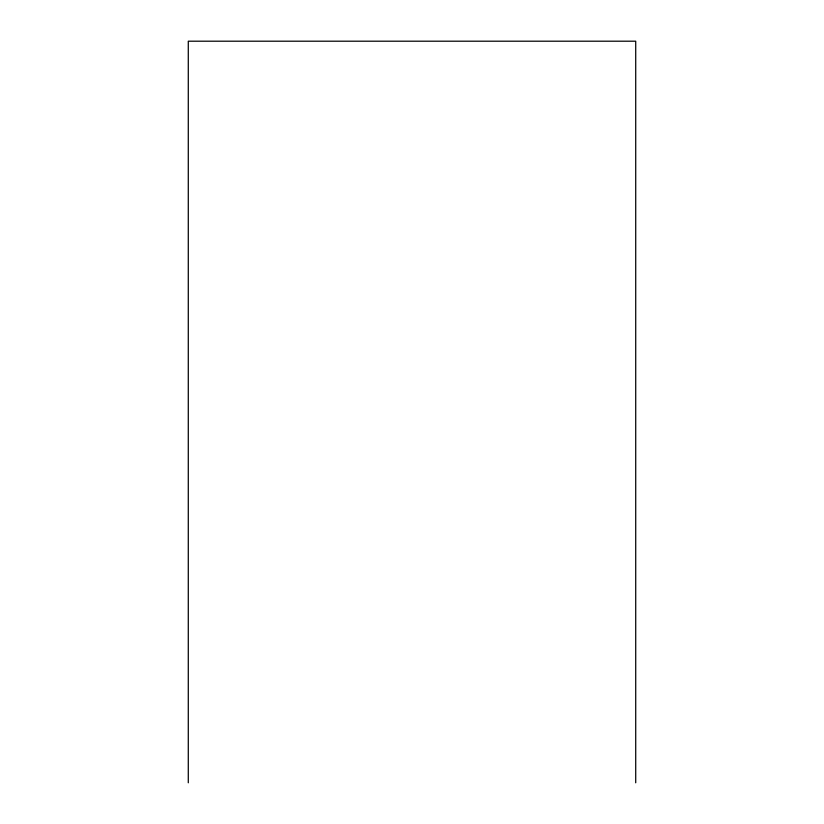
<?xml version="1.0" encoding="UTF-8"?>
<svg xmlns="http://www.w3.org/2000/svg" width="824" height="824" viewBox="0 0 824 824"><rect width="100%" height="100%" fill="white"/><g stroke="black" fill="none" stroke-linecap="round" stroke-linejoin="round"><path stroke-width="1.24" d="M635.716 782.8L635.716 41.2L188.284 41.2L188.284 782.8"/></g></svg>
